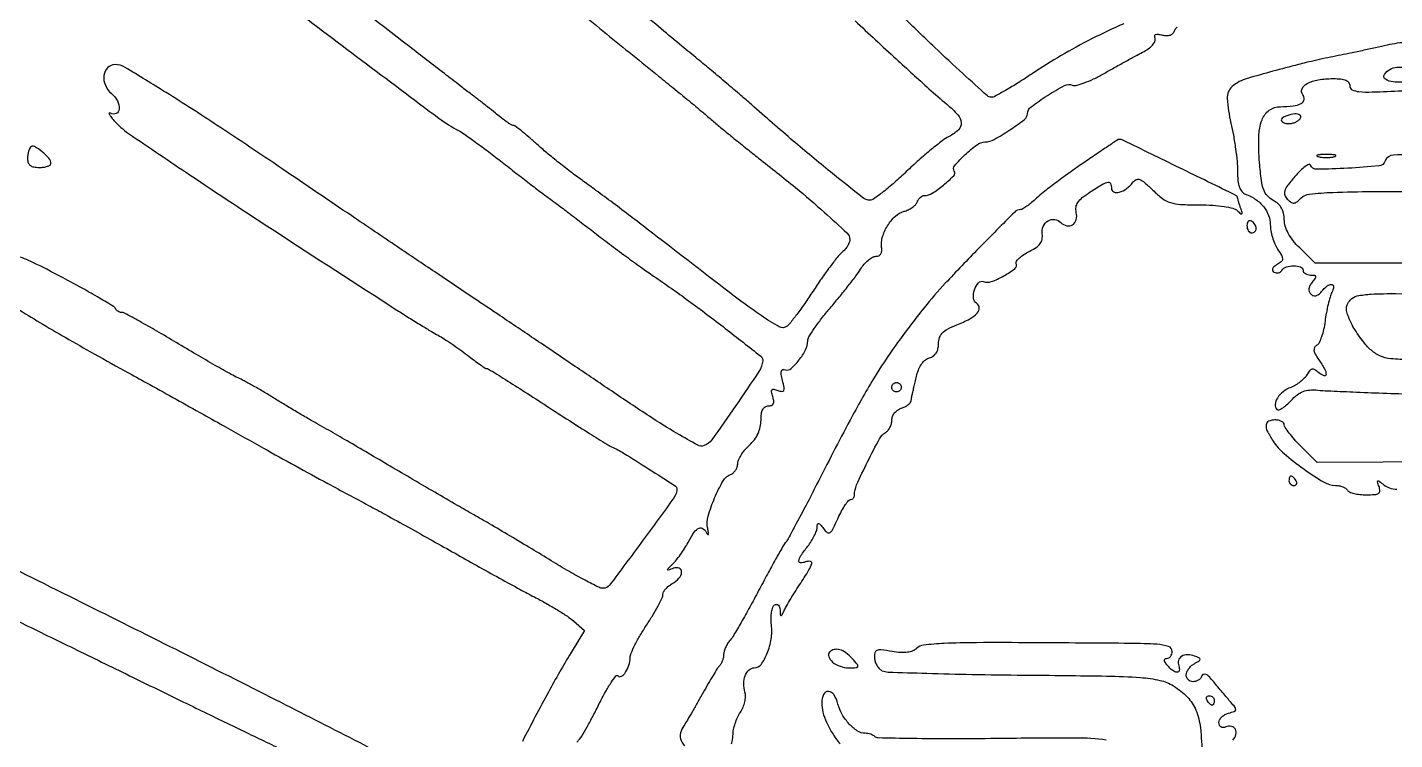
# Model space of a CAD drawing. Extents: x 0 to 2558, y 0 to 3412.
# Drawn here: x 621 to 913.6, y 1999.6 to 2152 of the extents above; entities that cross this region are included whole.
import ezdxf

# ---------------------------------------------------------------- set-up
doc = ezdxf.new("R2010")
doc.units = 0

msp = doc.modelspace()

# ---------------------------------------------------------------- linework, layer by layer
for points in [[(1286.775, 2242.902503, 0.000001), (1177.44536, 2242.627485, 0.134519)], [(1176.555032, 2242.380365, -0.000002), (1098.265318, 2241.934774, -0.000173)], [(1102.150613, 2258.328759, 0.000012), (1205.122254, 2258.377188, 0.008936)], [(855.624285, 2152.711068, 0.014581), (848.744887, 2149.474896, 0.014998), (842.242957, 2145.932544, 0.015237), (836, 2142.024452, -0.00704), (833.037081, 2140.101359, -0.009942), (830.340881, 2138.478769, -0.006503), (828.05285, 2137.202365, -0.12408), (827.266829, 2137.002536, -0.185865), (826.442865, 2137.317843, -0.001515), (821.199148, 2142.067932, -0.00516), (815.212973, 2147.637869, -0.003265), (808.342578, 2154.25, 0.000122), (788.512085, 2173.57666, 0.000706)], [(739.237475, 2155.219222, 0.000738), (744.903183, 2150.589965, 0.00075), (750.494109, 2146.049479, 0.000754), (756.087065, 2141.535199, -0.00164), (759.226107, 2138.992373, -0.001388), (762.528309, 2136.284094, -0.001399), (765.524424, 2133.798788, -0.003919), (767.60505, 2132.035199, 0.00478), (769.585377, 2130.362477, 0.002189), (772.198919, 2128.21659, 0.002168), (774.970376, 2125.981192, 0.002992), (777.479212, 2124, -0.005785), (785.359926, 2117.704919, -0.010785), (791.571792, 2112.3964, -0.006269), (796.389292, 2107.986518, -0.20714), (797, 2106.57563, -0.094531), (796.884238, 2105.968806, -0.042273), (796.520868, 2105.23815, -0.039844), (795.993004, 2104.507506, -0.043223), (795.368912, 2103.891206, 0.0511), (794.490992, 2102.99656, 0.007426), (792.9273, 2100.977594, 0.008342), (791.147979, 2098.524151, 0.00706), (789.347506, 2095.873441, -0.005993), (787.56561, 2093.238005, -0.007437), (785.842366, 2090.831246, -0.006207), (784.344356, 2088.855274, -0.054299), (783.580242, 2088.066595, -0.308134), (781.916081, 2087.908157, -0.025861), (778.047758, 2090.304374, -0.012047), (771.14998, 2095.337853, -0.00101), (753.660358, 2108.814085, 0.00232), (750.133368, 2111.517026, 0.001816), (746.28148, 2114.418694, 0.001836), (742.676885, 2117.093034, 0.004495), (740, 2119.027019, -0.008528), (737.569399, 2120.813081, -0.005455), (734.804394, 2122.96647, -0.00548), (732.140488, 2125.13635, -0.010185), (730.036235, 2126.962935, 0.00658), (728.279864, 2128.509884, 0.009763), (726.697692, 2129.814112, 0.005383), (725.341244, 2130.864919, 0.16352), (724.939245, 2131, -0.128159), (724.580674, 2131.093443, -0.015772), (723.881194, 2131.514062, -0.017814), (723.069182, 2132.079857, -0.01385), (722.226578, 2132.75, 0.00644), (721.139772, 2133.640972, 0.002013), (719.487925, 2134.949108, 0.002011), (717.631374, 2136.395192, 0.002222), (715.823569, 2137.778879, -0.001374), (713.586247, 2139.485307, -0.000424), (710.223979, 2142.068916, -0.000424), (706.468014, 2144.965187, -0.000465), (702.83253, 2147.778879, 0.003875), (681.287298, 2164.220183, 0.030161)], [(675.866881, 2157.534195, 0.001065), (692.489753, 2144.953779, 0.00115), (709.071121, 2132.519905, 0.039291), (713.220994, 2129.903228, -0.030812), (714.509135, 2129.121171, -0.004895), (716.919348, 2127.411268, -0.00541), (719.721284, 2125.335344, -0.004712), (722.610828, 2123.102521, 0.00162), (725.538827, 2120.81093, 0.001663), (728.456393, 2118.55824, 0.001609), (731.000377, 2116.620433, 0.007024), (732.525208, 2115.5, -0.005853), (734.049811, 2114.38522, -0.001354), (736.588916, 2112.471875, -0.001398), (739.500859, 2110.252344, -0.001367), (742.422203, 2108, 0.003885), (745.539355, 2105.621624, 0.002818), (749.045273, 2103.020235, 0.002846), (752.402003, 2100.588021, 0.006218), (755.007822, 2098.771014, -0.008805), (762.472909, 2093.508103, -0.007004), (770.347413, 2087.575226, -0.001711), (777.940943, 2081.643793, -0.256844), (778.358764, 2080.659493, -0.121534), (777.545392, 2078.383787, -0.004883), (772.590945, 2071.062242, -0.004177), (767.44213, 2063.742792, -0.151945), (765.821183, 2062.51609, -0.214239), (764.459274, 2062.619594, -0.008588), (760.034701, 2065.124379, -0.011436), (754.12897, 2068.787382, -0.004233), (745.975894, 2074.205205, 0.000279), (738.199391, 2079.461908, 0.000226), (729.853069, 2085.091529, 0.000228), (722.152988, 2090.275089, 0.000593), (716.600046, 2094, -0.000417), (708.180889, 2099.643276, -0.000486), (700.193902, 2105.017803, -0.000353), (690.387248, 2111.640733, -0.000106), (675.5, 2121.714758, 0.003077), (661.630031, 2130.980763, 0.006387), (650.672829, 2138.004613, 0.003354), (641.879002, 2143.402915, 0.136807), (639.737623, 2144, 0.201658), (638.162641, 2143.337857, 0.164741), (637.363842, 2141.676967, 0.131737), (637.662262, 2139.562818, 0.122595), (638.980856, 2137.814419, -0.103172), (640.243459, 2136.267425, -0.133806), (640.628607, 2134.485545, -0.281752), (639.979137, 2133.54114, -0.241635), (638.757063, 2133.608512, 0.237591), (638.519038, 2133.623461, 0.427227), (638.456762, 2133.45775, 0.054731), (638.804609, 2132.899689, 0.013278), (639.5, 2132.062762, 0.062992), (642.645988, 2129.274828, 0.002327), (655.827559, 2120.359782, 0.003374), (673.914737, 2108.4252, 0.00118), (700.080675, 2091.5, 0.002796), (702.651305, 2089.866057, 0.002812), (705.234975, 2088.264225, 0.002744), (707.502614, 2086.892974, 0.011298), (708.898348, 2086.101615, -0.018613), (710.149382, 2085.367914, -0.007468), (711.806162, 2084.276344, -0.007378), (713.558243, 2083.045872, -0.009252), (715.143904, 2081.851615, 0.006332), (716.57715, 2080.758978, 0.009283), (717.867315, 2079.837662, 0.005265), (718.969173, 2079.098252, 0.146154), (719.298119, 2079, -0.13982), (719.668372, 2078.894398, -0.000586), (723.2851, 2076.642738, -0.002821), (727.384693, 2074.051531, -0.001767), (732.154214, 2070.975277, 0.001594), (736.99313, 2067.851895, 0.002269), (741.31405, 2065.109917, 0.00126), (744.980921, 2062.819121, 0.03345), (746, 2062.276853, -0.032136), (748.592817, 2060.905894, -0.004156), (753.911769, 2057.578976, -0.000943), (759.725819, 2053.859358, -0.255279), (760, 2053.357333, -0.157447), (759.353913, 2051.356439, -0.002768), (752.574664, 2042.062363, -0.002087), (745.584353, 2032.671816, -0.235915), (744.239747, 2032, -0.116061), (743.254012, 2032.231935, -0.006039), (740.33689, 2033.729377, -0.009297), (736.894779, 2035.631878, -0.0066), (733.104102, 2037.887241, 0.002103), (728.915165, 2040.430856, 0.001559), (724.264955, 2043.208164, 0.001575), (719.858541, 2045.802534, 0.003554), (716.5, 2047.73383, -0.002159), (713.023612, 2049.72001, -0.000815), (708.178125, 2052.526754, -0.000807), (702.915846, 2055.597759, -0.000983), (698, 2058.490233, 0.000928), (693.340528, 2061.232554, 0.001043), (688.85, 2063.851664, 0.000955), (685.019638, 2066.065266, 0.00565), (683, 2067.197114, -0.006205), (681.277769, 2068.164801, -0.002396), (678.9125, 2069.547854, -0.002371), (676.362158, 2071.071937, -0.002927), (674, 2072.517746, 0.005017), (671.715492, 2073.902934, 0.004989), (669.399476, 2075.244592, 0.004896), (667.352134, 2076.377153, 0.019414), (666.062046, 2077.010984, -0.022719), (664.570214, 2077.756211, -0.002392), (661.174717, 2079.671107, -0.002956), (657.152734, 2081.99636, -0.002367), (652.847838, 2084.546709, 0.003635), (648.649073, 2087.019818, 0.005505), (644.957323, 2089.104346, 0.002302), (641.780379, 2090.833336, 0.124081), (641.119125, 2091, -0.076635), (640.730096, 2091.059978, -0.063212), (640.348535, 2091.235986, -0.064706), (640.031785, 2091.496179, -0.090388), (639.833333, 2091.803356, 0.160376), (639.432306, 2092.26865, 0.002556), (636.400451, 2094.07078, 0.006438), (632.810918, 2096.11793, 0.004188), (628.615009, 2098.394128, 0.006453), (623.014352, 2101.279842, 0.025154), (619.445422, 2102.841914, 0.041319)], [(798.11813, 2153.351079, 0.001809), (806.928903, 2145.208851, 0.001839), (813.938011, 2138.825775, 0.010456), (817.75, 2135.52201, -0.036345), (820.105569, 2133.256807, -0.166495), (820.837831, 2131.536036, -0.225481), (820.260096, 2130.051691, -0.0695), (818.25, 2128.624854, 0.043376), (816.795644, 2127.702442, 0.009059), (814.426999, 2125.825751, 0.009442), (811.750243, 2123.538779, 0.008801), (809.09723, 2121.099174, -0.010084), (806.543246, 2118.762693, -0.014187), (804.166766, 2116.791632, -0.010356), (802.132923, 2115.266791, -0.156924), (801.303794, 2115, -0.168351), (799.809046, 2115.517963, -0.002832), (792.879887, 2121.039378, -0.006961), (784.903577, 2127.654679, -0.004622), (775.931174, 2135.45385, 0.004029), (773.695073, 2137.402216, 0.001711), (770.668408, 2139.978898, 0.001692), (767.419253, 2142.707067, 0.002217), (764.431174, 2145.176442, -0.001432), (761.08167, 2147.935661, -0.000618), (756.633708, 2151.630474, -0.000612), (751.909623, 2155.57433, -0.00081)], [(738.649068, 1999.096158, -0.079052), (739.05317, 1999.65317, 0.062102), (739.626572, 2000.38993, 0.006041), (740.761569, 2002.348427, 0.007586), (742.055581, 2004.728551, 0.005932), (743.390077, 2007.349595, -0.012201), (744.70095, 2009.846322, -0.021509), (745.919972, 2011.83064, -0.018464), (746.95648, 2013.24978, -0.449108), (747.39128, 2013.275386, 0.349738), (748.137523, 2013.191066, 0.105917), (749.013138, 2014.042531, 0.071361), (749.729053, 2015.540418, 0.073673), (749.984687, 2017.162716, -0.100248), (750.184816, 2018.10611, -0.014461), (751.023627, 2019.898138, -0.015915), (752.158769, 2021.983266, -0.013006), (753.5, 2024.139912, 0.009888), (754.840454, 2026.265642, 0.013054), (755.971875, 2028.256815, 0.010475), (756.830202, 2029.947941, 0.112653), (757, 2030.692012, -0.127017), (757.142287, 2031.243086, -0.052214), (757.5875, 2031.880502, -0.047162), (758.234853, 2032.498886, -0.044245), (759, 2033, 0.089652), (760.432649, 2034.13554, 0.162804), (761.007116, 2035.49818, 0.338981), (760.492255, 2036.288411, 0.17724), (759.25, 2036.274569, -0.007182), (758.149977, 2035.876, -0.52212), (758.017809, 2035.972189, -0.189424), (758.124789, 2036.22871, -0.002883), (759.273312, 2037.400695, 0.02899), (760.060103, 2038.292192, 0.013964), (760.967035, 2039.517445, 0.013795), (761.844325, 2040.851568, 0.019214), (762.548992, 2042.094741, -0.033009), (763.70516, 2044.009411, -0.140465), (764.73216, 2044.844085, -0.271379), (765.63784, 2044.728771, -0.118113), (766.427755, 2043.75, 0.095467), (766.608351, 2043.504503, 0.600578), (766.720853, 2043.543729, 0.072642), (766.724586, 2043.978382, 0.012177), (766.590816, 2044.803121, -0.114855), (766.705605, 2047.436646, -0.032344), (768.073959, 2051.342991, -0.030154), (769.884737, 2054.980534, -0.172226), (771.499359, 2056.361381, 0.087543), (772.073038, 2056.706079, 0.066442), (772.559187, 2057.257672, 0.065794), (772.887809, 2057.923746, 0.081916), (773, 2058.603944, -0.105194), (773.17004, 2059.403224, -0.035317), (773.734375, 2060.461657, -0.033315), (774.543286, 2061.578005, -0.032445), (775.5, 2062.58758, 0.045627), (776.567427, 2063.775087, 0.051274), (777.354879, 2065.093091, 0.053115), (777.836826, 2066.500319, 0.056016), (778, 2067.952251, -0.032057), (778.088519, 2069.331491, -0.086923), (778.378569, 2070.263881, -0.135411), (778.873569, 2070.801457, -0.140265), (779.567388, 2071, 0.088594), (780.241995, 2071.120479, 0.197245), (780.619338, 2071.46707, 0.144935), (780.710796, 2072.070189, 0.042515), (780.501997, 2072.993708, -0.025558), (780.234958, 2074.012999, -0.225233), (780.341827, 2074.453614, -0.283909), (780.724269, 2074.5874, -0.037433), (781.584285, 2074.329283, 0.052416), (782.469901, 2074.092104, 0.330189), (782.859738, 2074.295504, 0.161166), (782.941444, 2074.908663, 0.0147), (782.60606, 2076.433447, -0.018985), (782.326451, 2077.758681, -0.106295), (782.356596, 2078.479034, -0.277006), (782.658563, 2078.775804, -0.143071), (783.206384, 2078.749513, 0.270118), (784.436744, 2078.993129, 0.04705), (786.12215, 2080.789113, 0.048058), (787.538097, 2083.029754, 0.116244), (787.993411, 2084.922421, -0.13694), (788.229571, 2085.753642, -0.01268), (789.402051, 2087.56542, -0.015586), (790.948469, 2089.682401, -0.011609), (792.779529, 2091.922421, 0.005606), (794.737232, 2094.259541, 0.005398), (796.667231, 2096.669399, 0.005349), (798.322081, 2098.829243, 0.019511), (799.302582, 2100.25, -0.036678), (800.08342, 2101.302313, -0.040489), (800.986264, 2102.192187, -0.04433), (801.873478, 2102.810468, -0.130744), (802.585911, 2103, 0.107185), (803.194337, 2103.131944, 0.14033), (803.625257, 2103.499308, 0.120866), (803.836769, 2104.087051, 0.068243), (803.812858, 2104.848402, -0.116885), (803.956145, 2107.04818, -0.063966), (805.077603, 2109.52267, -0.064534), (806.7677, 2111.603429, -0.129171), (808.611063, 2112.617231, 0.048066), (809.509688, 2112.937093, 0.044609), (810.354955, 2113.429151, 0.047633), (811.027715, 2114.009201, 0.099745), (811.396258, 2114.590247, -0.061308), (811.682998, 2115.129295, -0.060362), (812.093184, 2115.585885, -0.0658), (812.558992, 2115.89568, -0.114366), (813.009108, 2116, 0.143051), (814.634276, 2116.474676, 0.029493), (817.075471, 2118.244571, 0.025119), (819.255549, 2120.221284, 0.347457), (819.37003, 2121.210296, -0.324928), (819.459071, 2122.399105, -0.028109), (821.676887, 2124.735825, -0.031876), (824.224383, 2126.845077, -0.150185), (826, 2127.45266, 0.120447), (827.918943, 2127.986406, 0.019826), (831.222125, 2130.014673, 0.015902), (834.387174, 2132.284393, 0.2201), (835.025573, 2133.5, -0.221999), (835.801874, 2134.965281, -0.020341), (839.278359, 2137.374461, -0.020526), (842.939583, 2139.491615, -0.215664), (844.625512, 2139.59021, 0.158398), (845.470388, 2139.546048, 0.022173), (847.159905, 2140.080365, 0.023518), (849.162801, 2140.921678, 0.018004), (851.269194, 2142.020168, -0.001858), (853.503696, 2143.278847, -0.001538), (855.892697, 2144.603265, -0.001552), (858.090702, 2145.804101, -0.004175), (859.663391, 2146.64006, 0.034619), (860.864599, 2147.37558, 0.05333), (861.775562, 2148.182971, 0.068798), (862.304128, 2148.952826, 0.21071), (862.334401, 2149.570948, -0.107498), (862.253046, 2150.101223, -0.273564), (862.463377, 2150.411315, -0.144073), (862.991318, 2150.493567, -0.031049), (863.908858, 2150.313583, 0.05879), (864.83175, 2150.185095, 0.098692), (865.599666, 2150.321547, 0.11299), (866.18667, 2150.721099, 0.095724), (866.5844, 2151.359346, -0.135554), (867.069256, 2152.016202, -0.044308)], [(916.394329, 2148.759758, 0.043222), (912, 2148.149143, -0.002128), (909.530862, 2147.596462, -0.001346), (906.646875, 2146.971931, -0.001351), (903.810149, 2146.373638, -0.002494), (901.5, 2145.90493, 0.003416), (899.329684, 2145.460422, 0.002544), (896.940625, 2144.941361, 0.002571), (894.692859, 2144.428859, 0.005834), (893, 2144.012823, 0.006406), (882.087802, 2141.045997, 0.109341), (878.840109, 2139.288212, 0.234417), (877.776549, 2136.746962, 0.041765), (878.556847, 2131.5, -0.013224), (879.098721, 2128.88948, -0.010064), (879.558598, 2126.004843, -0.010196), (879.880305, 2123.28122, -0.023387), (879.984379, 2121.218615, 0.021877), (880.081611, 2119.168649, 0.061178), (880.385714, 2117.764945, 0.093265), (880.917687, 2116.839147, 0.124857), (881.705721, 2116.282684, -0.057808), (883.90056, 2115.134737, -0.073357), (885.581927, 2113.587641, -0.080385), (886.635412, 2111.748065, -0.090159), (887, 2109.742576, 0.045099), (887.113018, 2108.492115, 0.027893), (887.458347, 2107.056409, 0.027864), (887.962442, 2105.664776, 0.044228), (888.56033, 2104.548269, -0.016208), (889.4347, 2103.114512, -0.139342), (889.610071, 2102.392617, -0.213555), (889.337749, 2101.842106, -0.045137), (888.431914, 2101.221835, 0.043017), (887.783537, 2100.781878, 0.129157), (887.470115, 2100.353578, 0.214786), (887.489022, 2099.962399, 0.137299), (887.802485, 2099.622071, 0.094884), (888.254682, 2099.449601, 0.096871), (888.735138, 2099.458234, 0.09886), (889.169216, 2099.645963, 0.103354), (889.489919, 2099.983688, -0.179239), (890.43638, 2100.722057, -0.076193), (892.049184, 2100.975235, -0.088042), (893.491868, 2100.724594, -0.315689), (894, 2100, 0.159372), (894.124743, 2099.618582, 0.096868), (894.476593, 2099.29375, 0.078585), (895.00198, 2099.074395, 0.059737), (895.622445, 2099, -0.034872), (896.446308, 2098.94247, -0.31288), (896.698366, 2098.70958, -0.212236), (896.616484, 2098.30528, -0.018661), (895.964826, 2097.457618, 0.048585), (895.464716, 2096.719712, 0.097513), (895.254779, 2096.050832, 0.121362), (895.334339, 2095.450818, 0.103373), (895.684763, 2094.915237, 0.108666), (896.203316, 2094.583654, 0.14755), (896.754779, 2094.550832, 0.112891), (897.341763, 2094.840461, 0.048757), (897.964826, 2095.457618, -0.046919), (899.185372, 2096.675494, -0.198644), (900.152189, 2096.972819, -0.425559), (900.552938, 2096.469344, -0.085791), (900.170969, 2095.25, 0.047263), (899.787293, 2094.290189, 0.013158), (899.37128, 2092.72329, 0.013156), (898.992053, 2090.916518, 0.013458), (898.711611, 2089.10588, -0.022997), (898.408541, 2087.368834, -0.028164), (897.961068, 2085.783086, -0.02866), (897.445901, 2084.524983, -0.143796), (896.942896, 2083.964708, 0.124005), (896.468176, 2083.475599, 0.16668), (896.350375, 2082.874095, 0.094706), (896.62397, 2082.064194, 0.024102), (897.36707, 2080.886322, -0.022723), (898.61738, 2078.916533, -0.127498), (898.943329, 2077.722603, -0.533856), (898.5098, 2077.424127, -0.0789), (897.403223, 2078.080317, 0.034802), (896.505668, 2078.725366, 0.181919), (895.918752, 2078.840477, 0.188167), (895.413509, 2078.538842, 0.037615), (894.822508, 2077.647323, -0.065297), (894.27016, 2076.906411, -0.03375), (893.409409, 2076.132538, -0.032868), (892.401859, 2075.444548, -0.042545), (891.393659, 2074.959569, 0.074839), (889.738395, 2074.027761, 0.086145), (888.521821, 2072.686826, 0.114028), (888.039872, 2071.315091, 0.227874), (888.411639, 2070.255028, 0.294405), (888.820033, 2070.1668, 0.04976), (889.570665, 2070.53805, 0.040782), (890.479405, 2071.215017, 0.025342), (891.432255, 2072.143514, -0.039119), (892.751436, 2073.360023, -0.073617), (894.006441, 2074.078197, -0.074858), (895.401192, 2074.395011, -0.041718), (897.147077, 2074.378481, 0.011797), (899.293232, 2074.229593, 0.001071), (904.655704, 2073.99602, 0.001388), (911.053178, 2073.748887, 0.001085), (918, 2073.514944, -0.001443)], [(916.460973, 2140.309624, -0.051402), (913.294949, 2140.286307, -0.117519), (911.635552, 2140.853419, -0.411374), (911.405908, 2141.847757, -0.251808), (914.113773, 2143.412097, -0.001827), (941.078945, 2144.136291, -0.006947)], [(920.54449, 2101.5), (896.58898, 2101.5), (893.29449, 2104.778283, -0.029229), (891.867407, 2106.37479, -0.043648), (890.836282, 2107.935852, -0.050819), (890.209961, 2109.438351, -0.073482), (890, 2110.859303, 0.054214), (889.855626, 2112.18692, 0.07757), (889.426422, 2113.288689, 0.079227), (888.6903, 2114.19079, 0.059282), (887.637018, 2114.92667, -0.083823), (886.375159, 2115.903283, -0.099647), (885.594016, 2117.18815, -0.055419), (885.100617, 2119.231903, -0.01063), (884.700616, 2123.031049, -0.026373), (884.529833, 2128.555128, -0.084106), (885.22308, 2132.166692, -0.1475), (886.780144, 2134.213414, -0.15744), (889.168213, 2134.992198, 0.028351), (891.908504, 2135.155742, 0.093635), (893.627618, 2135.693225, 0.231357), (894.232362, 2136.529068, 0.219513), (893.960957, 2137.547044, -0.286225), (893.791533, 2138.792713, -0.166106), (894.859148, 2139.93512, -0.082154), (897.241029, 2140.740556, -0.040557), (900.434259, 2141, -0.024048), (902.117512, 2140.918996, -0.08019), (903.184493, 2140.63948, -0.140299), (903.778232, 2140.144407, -0.150366), (904, 2139.423652, 0.286752), (904.504825, 2138.615786, 0.090931), (905.934852, 2138.216319, 0.031415), (908.817573, 2138.134925, 0.003773), (915.179445, 2138.403097, 0.010124)], [(771.649121, 1998.735081, 0.036879), (771.911967, 1999.75346, 0.044746), (772, 2000.735183, -0.052763), (772.113058, 2001.803571, -0.027695), (772.464985, 2003.094063, -0.027215), (772.976765, 2004.390333, -0.037417), (773.582928, 2005.48622, 0.047758), (774.143822, 2006.551611, 0.04174), (774.522975, 2007.752917, 0.043925), (774.678875, 2008.905037, 0.088741), (774.560253, 2009.810159, -0.079661), (774.29241, 2011.602436, -0.088413), (774.617551, 2013.320761, -0.109669), (775.426918, 2014.551172, -0.195041), (776.533747, 2015, 0.237956), (778.006022, 2015.742729, 0.063547), (779.325171, 2018.104226, 0.057099), (780.169815, 2021.174895, 0.067747), (780.227127, 2024.180209, -0.030008), (780.147002, 2025.603898, -0.038483), (780.252758, 2026.911428, -0.042585), (780.50838, 2027.943669, -0.174064), (780.904383, 2028.440905, -0.139268), (781.3395, 2028.564528, -0.195084), (781.709793, 2028.414362, -0.133852), (781.966499, 2027.980302, -0.057343), (782.070285, 2027.309017, 0.009227), (782.125672, 2026.343249, 0.28329), (782.261427, 2026.156216, 0.389721), (782.444998, 2026.223724, 0.012427), (782.820285, 2027, -0.023929), (783.246558, 2027.832335, -0.004546), (784.108146, 2029.301975, -0.004843), (785.147331, 2031.000617, -0.004432), (786.25, 2032.730128, 0.006729), (788.262658, 2035.919163, 0.07518), (788.845069, 2037.298807, 0.453797), (788.52291, 2037.767047, 0.121225), (787.5, 2037.638374, -0.103691), (786.461071, 2037.470963, -0.444048), (786.10877, 2037.899449, -0.113418), (786.543829, 2039.009509, -0.016103), (788, 2041, 0.024866), (788.752436, 2042.067276, 0.024704), (789.396966, 2043.20625, 0.02547), (789.858735, 2044.255372, 0.082107), (790.009568, 2045, -0.038307), (790.090796, 2045.718413, -0.409379), (790.310027, 2045.86985, -0.176881), (790.659697, 2045.668354, -0.012119), (791.384551, 2044.76025, 0.06489), (792.187166, 2043.947309, 0.333323), (792.781918, 2043.936179, 0.1222), (793.39143, 2044.655675, 0.009001), (794.504622, 2047.01025, -0.016507), (795.255545, 2048.538768, -0.024045), (796.024392, 2049.828011, -0.021344), (796.727178, 2050.794949, -0.228775), (797.151874, 2051, 0.113657), (797.475401, 2051.074505, 0.100292), (797.750863, 2051.285045, 0.093938), (797.935703, 2051.599828, 0.086119), (798, 2051.970365, -0.106284), (798.456488, 2054.093604, -0.009466), (800.81012, 2059.061068, -0.008189), (803.364202, 2063.993615, -0.138142), (804.627405, 2065.29969, 0.087703), (805.152738, 2065.744417, 0.055158), (805.5968, 2066.41758, 0.053304), (805.898113, 2067.202739, 0.065072), (806, 2067.982302, -0.09681), (806.149956, 2068.74953, -0.071438), (806.5875, 2069.498582, -0.069179), (807.235606, 2070.116248, -0.079136), (808, 2070.5, 0.03765), (808.77458, 2070.81171, 0.044443), (809.449219, 2071.222265, 0.050038), (809.938288, 2071.664815, 0.151662), (810.125, 2072.067388, -0.006989), (810.186059, 2072.479144, -0.004741), (810.266584, 2072.946358, -0.004777), (810.352959, 2073.396182, -0.009529), (810.431456, 2073.75, 0.000595), (810.541716, 2074.208115, 0.000074), (810.780117, 2075.204502, 0.000087), (811.06286, 2076.387903, 0.000072), (811.363575, 2077.648306, -0.044864), (811.801951, 2078.954802, -0.055436), (812.444229, 2080.06583, -0.063296), (813.220417, 2080.880295, -0.107222), (814.057119, 2081.304686, 0.08735), (814.889733, 2081.686577, 0.097999), (815.503429, 2082.318043, 0.087796), (815.875263, 2083.196018, 0.056427), (816, 2084.297801, -0.07833), (816.205533, 2085.60173, -0.11439), (816.80144, 2086.594794, -0.081144), (817.942898, 2087.445729, -0.024519), (819.914946, 2088.349291, 0.02726), (822.656619, 2089.623701, 0.08258), (824.283962, 2090.872179, 0.19781), (824.699465, 2091.972655, 0.252059), (824.165715, 2092.897583, -0.23793), (823.479795, 2094.016224, -0.095872), (823.678956, 2095.848276, -0.108807), (824.520433, 2097.330965, -0.310497), (825.615627, 2097.594003, 0.181156), (827.280744, 2097.580712, 0.03927), (829.941669, 2098.797667, 0.037859), (832.298718, 2100.352485, 0.321621), (832.640703, 2101.5, -0.244729), (832.712906, 2101.98656, -0.050654), (833.307996, 2102.653452, -0.042573), (834.234384, 2103.366384, -0.028666), (835.397577, 2104.02239, 0.03284), (836.867521, 2104.867627, 0.086411), (837.745588, 2105.702011, 0.112699), (838.157492, 2106.639302, 0.082492), (838.185986, 2107.77921, -0.136862), (838.401336, 2109.396023, -0.156371), (839.420393, 2110.570461, -0.171438), (840.855101, 2110.870731, -0.164494), (842.189072, 2110.210928, 0.142659), (843.441958, 2109.523228, 0.201951), (844.678298, 2109.748147, 0.18554), (845.453517, 2110.821738, 0.124088), (845.471248, 2112.354258, -0.095128), (845.418463, 2113.509563, -0.113931), (845.812281, 2114.522177, -0.076816), (846.760901, 2115.538153, -0.024002), (848.464339, 2116.75, -0.006487), (851.211563, 2118.462347, -0.093724), (852.282278, 2118.862317, -0.357614), (852.808047, 2118.563871, -0.092167), (853, 2117.531385, 0.301652), (853.508773, 2116.76481, 0.169796), (854.669379, 2116.692146, 0.093091), (856.230013, 2117.464396, 0.070636), (857.582014, 2118.818537, -0.126249), (858.293467, 2119.389237, -0.202762), (859.059457, 2119.408228, -0.086788), (860.088941, 2118.779234, -0.013111), (861.866492, 2117.130508, 0.031482), (863.922066, 2115.359773, 0.086174), (865.619851, 2114.484016, 0.064125), (867.791131, 2114.097367, 0.012039), (871.834478, 2114, -0.015071), (874.663826, 2113.914697, -0.023153), (877.100328, 2113.654029, -0.024533), (879.004994, 2113.264099, -0.124896), (879.947179, 2112.75, 0.011408), (880.684698, 2112.096352, 0.363839), (880.909081, 2112.09535, 0.303492), (880.979098, 2112.331663, 0.009588), (880.647179, 2113.331787, -0.006729), (880.399355, 2114.064481, -0.00842), (880.190109, 2114.750975, -0.00699), (880.032871, 2115.330282, -0.062847), (880, 2115.590767, 0.286485), (879.768279, 2115.961995, 0.000162), (867.558177, 2121.926893, 0.00033), (855.559815, 2127.773738, 0.113681), (854.577512, 2128, 0.1475), (854.415918, 2127.951269, 0.000315), (852.239164, 2126.505108, 0.002104), (849.791762, 2124.86201, 0.001301), (846.928062, 2122.911005, 0.005407), (843.896898, 2120.785814, 0.00551), (840.931545, 2118.60867, 0.005364), (838.396465, 2116.661182, 0.022674), (836.945281, 2115.411005, -0.014873), (835.906756, 2114.487725, -0.019284), (834.899095, 2113.708233, -0.017274), (834.026327, 2113.129782, -0.138567), (833.567018, 2113, 0.199332), (832.289629, 2112.46968, 0.001668), (824.565794, 2104.668973, 0.006281), (817.43612, 2097.235602, 0.019693), (812.91168, 2091.999385, 0.012514), (806.87208, 2084.024876, 0.019101), (802.079672, 2076.788859, 0.014679), (797.04781, 2067.947705, 0.004396), (789.898807, 2054.191351, -0.002335), (787.625405, 2049.772372, -0.003287), (785.553854, 2045.854659, -0.001931), (783.774316, 2042.572555, -0.04491), (783.183723, 2041.691351, 0.040179), (782.606428, 2040.847336, 0.002492), (781.113108, 2038.206209, 0.003679), (779.370904, 2035.034158, 0.002718), (777.488268, 2031.5, -0.004388), (775.575544, 2027.938074, -0.005546), (773.74167, 2024.679995, -0.004445), (772.15172, 2021.982819, -0.044073), (771.378316, 2020.921259, 0.04023), (770.850772, 2020.208714, 0.033125), (770.40488, 2019.374091, 0.034315), (770.097867, 2018.548021, 0.071931), (770, 2017.871259, -0.050633), (769.93574, 2017.238321, -0.036258), (769.742528, 2016.55312, -0.036812), (769.459386, 2015.920643, -0.06275), (769.123501, 2015.45, 0.043913), (768.643243, 2014.827873, 0.005429), (767.734153, 2013.373922, 0.006378), (766.692918, 2011.6177, 0.005236), (765.624632, 2009.716543, -0.00351), (764.508295, 2007.713716, -0.003143), (763.322604, 2005.651471, -0.003152), (762.234641, 2003.81316, -0.009837), (761.470418, 2002.595196, 0.068253), (760.74597, 2001.071207, 0.165261), (760.770721, 1999.84077, 0.076752), (761.607791, 1998.311718, 0.007552)], [(927.56201, 2124.875435, 0.004177), (913.401482, 2124.656342, 0.30402), (911.592744, 2123.381091, -0.283572), (910.220443, 2122.334063, -0.011011), (903.592856, 2121.822096, -0.010687), (896.941181, 2121.597847, -0.313806), (895.610611, 2122.5, 0.428226), (895.258491, 2122.646708, 0.054684), (894.466171, 2122.189166, 0.037599), (893.422096, 2121.295177, 0.019542), (892.254182, 2120.037587, 0.013875), (890.685466, 2118.104091, 0.082936), (890.078728, 2116.962108, 0.169279), (890.08972, 2116.082607, 0.109819), (890.640985, 2115.216158, 0.045404), (891.426576, 2114.561614, 0.169864), (892.037193, 2114.394335, 0.148141), (892.670819, 2114.635202, 0.032007), (893.561196, 2115.418339, -0.17077), (895.403107, 2116.301552, -0.017002), (900.357242, 2116.673032, -0.010433), (908.833857, 2116.842402, -0.001376), (926.80712, 2116.776978)], [(916.793884, 2080.911766, -0.029159), (912.780587, 2081.088909, -0.082208), (910.42728, 2081.731243, -0.081098), (908.394081, 2083.099506, -0.030206), (907.314987, 2084.243499, -0.017558), (906.155989, 2085.734676, -0.017512), (905.095678, 2087.316321, -0.028129), (904.318368, 2088.741519, -0.018916), (903.537644, 2090.561462, -0.081628), (903.299365, 2091.710244, -0.119691), (903.485056, 2092.642433, -0.064552), (904.114442, 2093.637895, -0.171103), (905.590218, 2094.520812, -0.036529), (908.600226, 2094.905764, -0.01734), (913.900761, 2095.009125, -0.00222), (925.282637, 2094.785788)], [(618.75, 2091.84979, 0.005137), (623.629848, 2088.864003, 0.003857), (629.058518, 2085.675174, 0.003352), (635.287357, 2082.136115, 0.002106), (642.613317, 2078.078847, -0.000996), (647.189646, 2075.55765, -0.000534), (652.827037, 2072.429367, -0.000532), (658.569664, 2069.226647, -0.000834), (663.5, 2066.459259, 0.001088), (671.49043, 2061.979576, 0.001788), (678.273007, 2058.22816, 0.001715), (685.278425, 2054.41733, 0.000905), (694, 2049.731978, -0.002601), (697.643629, 2047.758608, -0.001091), (702.528125, 2045.066353, -0.00108), (707.739563, 2042.164318, -0.001404), (712.5, 2039.482364, 0.001828), (717.151398, 2036.867037, 0.001602), (722.03125, 2034.167143, 0.00161), (726.454259, 2031.756977, 0.004814), (729.5, 2030.147704, -0.009369), (731.969928, 2028.813755, -0.008916), (734.429716, 2027.366701, -0.008896), (736.557427, 2026.010747, -0.031006), (737.856481, 2025.028994), (740.212963, 2023.006968), (737.33423, 2018.253484, 0.011627), (732.495811, 2009.828005, 0.006305), (726.921155, 1999.26025, 0.002388)], [(707.742515, 1990.86549, 0.003075), (674.214495, 2008.096408, 0.001802), (633.878057, 2028.33149, 0.000209), (591.544015, 2049.35594, 0.115644)], [(925.251822, 2059.02128), (897.003644, 2058.92969), (893.501822, 2062.431511, -0.013673), (892.160655, 2063.848107, -0.018297), (891.02866, 2065.208215, -0.015641), (890.179017, 2066.382754, -0.149849), (890, 2066.966667, 0.185973), (889.848009, 2067.361171, 0.089845), (889.4125, 2067.696458, 0.069683), (888.765338, 2067.923747, 0.049693), (888, 2068, 0.101379), (886.646722, 2067.722762, 0.276364), (886.095185, 2066.962155, 0.141037), (886.35348, 2065.63416, 0.026935), (887.601171, 2063.485938, 0.070693), (889.959913, 2060.803035, 0.022604), (894.155237, 2057.525085, 0.019403), (898.5169, 2054.672115, 0.135941), (900.943298, 2054, -0.046935), (901.730725, 2053.925922, -0.046342), (902.49403, 2053.70625, -0.050281), (903.124126, 2053.383552, -0.111314), (903.5, 2053, 0.158957), (903.957206, 2052.613378, 0.035842), (904.938056, 2052.29375, 0.033698), (906.177, 2052.073426, 0.027162), (907.527632, 2052, 0.016904), (909.351071, 2052.061666, 0.125275), (910.170079, 2052.330226, 0.261475), (910.452083, 2052.854897, 0.08527), (910.281384, 2053.75, -0.011246), (909.927057, 2054.764306, -0.40827), (910.027371, 2054.965944, -0.252571), (910.310257, 2054.92004, -0.006827), (911.329554, 2054.113625, 0.096603), (912.498907, 2053.489355, 0.052961), (914.09875, 2053.178459, 0.035247)], [(644.25, 1985.923444, 0.000011), (640.949584, 1987.323898, 0.000007), (637, 1988.999647, 0.000007), (633.050414, 1990.675275, 0.000011), (629.75, 1992.075353, -0.001416)], [(611.525137, 2028.575403, -0.000173), (621.065622, 2023.936508, -0.000201), (632.372069, 2018.428489, -0.000169), (644.351055, 2012.581893, 0.000507), (655.825718, 2006.991046, 0.000831), (665.553633, 2002.283431, 0.000064), (674.296067, 1998.072004, 0.112671)], [(879.01313, 1999.515821, 0.107539), (879.653882, 2000.7512, 0.193216), (879.522006, 2001.868275, 0.227036), (878.695106, 2002.46494, 0.137089), (877.467975, 2002.349337, -0.080126), (876.870557, 2002.224188, -0.153656), (876.401752, 2002.348067, -0.161997), (876.104358, 2002.711108, -0.091534), (876, 2003.27638, -0.125099), (876.155119, 2003.88666, -0.074557), (876.6093, 2004.48828, -0.066824), (877.281213, 2004.990494, -0.063242), (878.074213, 2005.309156, 0.022554), (879.282699, 2005.684149, 0.265366), (879.590318, 2006.044921, 0.216635), (879.467803, 2006.546847, 0.015465), (878.522659, 2007.675787, -0.00484), (877.757078, 2008.551745, -0.002272), (876.783231, 2009.698513, -0.002251), (875.773502, 2010.909574, -0.003163), (874.884192, 2012, 0.023138), (873.954722, 2013.051024, 0.085662), (873.241784, 2013.570316, 0.202395), (872.722773, 2013.601087, 0.212365), (872.352412, 2013.25, -0.156125), (871.574178, 2012.332293, -0.155583), (870.406563, 2012.035381, -0.181291), (869.406694, 2012.479937, -0.201082), (869, 2013.45031, -0.100908), (869.127881, 2014.077511, -0.055388), (869.514063, 2014.763183, -0.051965), (870.080661, 2015.399594, -0.057056), (870.75, 2015.88306, 0.011789), (871.808378, 2016.510492, 0.250786), (871.983958, 2016.816682, 0.301019), (871.812025, 2017.093643, 0.015667), (870.797887, 2017.521363, 0.090509), (869.282533, 2017.808498, 0.142235), (868.016306, 2017.45009, 0.185672), (867.348962, 2016.56348, 0.162526), (867.400442, 2015.398849, -0.12486), (867.515063, 2014.431768, -0.388567), (867.055341, 2014.045248, -0.1614), (866.107088, 2014.404508, -0.049008), (865, 2015.5, -0.024942), (864.48229, 2016.191217, -0.128583), (864.325424, 2016.638636, -0.300026), (864.467821, 2016.898357, -0.122183), (864.877555, 2017, 0.132654), (865.305595, 2017.115597, 0.100549), (865.670282, 2017.440625, 0.087756), (865.915635, 2017.926827, 0.073201), (866, 2018.5, 0.326614), (865.227428, 2019.556533, 0.061538), (862.730743, 2020.024052, 0.013589), (857.141155, 2020.219849, 0.000505), (836.071418, 2020.363705, 0.002388), (824.094395, 2020.376177, 0.011164), (817.199443, 2020.196445, 0.013366), (812.778783, 2019.863743, 0.172571), (811.307329, 2019.164482, -0.099932), (810.470094, 2018.608503, -0.065124), (809.344216, 2018.312688, -0.049469), (807.888657, 2018.271902, -0.024136), (806.042155, 2018.492878, 0.011704), (803.731423, 2018.827853, 0.1188), (802.77464, 2018.716428, 0.259614), (802.33734, 2018.208026, 0.069494), (802.267083, 2017.104478, 0.06498), (802.440648, 2016.269558, 0.055396), (802.828395, 2015.457385, 0.057859), (803.360423, 2014.788171, 0.093119), (803.96084, 2014.379326, 0.094516), (805.179931, 2014.102049, 0.001098), (813.487196, 2013.828028, 0.003298), (823.10717, 2013.595355, 0.002142), (834.229614, 2013.447403, -0.001385), (851.94286, 2013.238601, -0.014413), (859.216107, 2012.922889, -0.036551), (863.37246, 2012.3148, -0.084005), (866.292341, 2011.12834, -0.062765), (869.25929, 2008.734279, -0.094344), (871.072039, 2005.957507, -0.071191), (872.038358, 2002.142632, -0.022946), (872.389357, 1996.305351, -0.014438)], [(851.890835, 1999.561727, 0.032127), (845.308383, 1999.979519, 0.002761), (828.435338, 1999.872085, -0.002669), (818.669928, 1999.808124, -0.004268), (810.329411, 1999.869228, -0.001019), (803.052472, 1999.999511, -0.193735), (802.381256, 2000.285411, 0.075733), (802.008671, 2000.559484, 0.038408), (801.472628, 2000.790089, 0.037038), (800.87046, 2000.947345, 0.045382), (800.29152, 2001, -0.145056), (798.656587, 2001.484507, -0.061304), (796.886582, 2002.971305, -0.057113), (795.369561, 2005.027726, -0.06906), (794.472723, 2007.25, 0.079261), (793.628756, 2009.224834, 0.239624), (792.409521, 2009.952959, 0.317392), (791.38232, 2009.32784, 0.102717), (791, 2007.486431, 0.062184), (791.247947, 2005.500479, 0.043074), (791.991839, 2003.360224, 0.037682), (793.215923, 2001.097729, 0.026364), (794.910536, 1998.743869, -0.074521)], [(827, 1991.64776, 0.000046), (836.139749, 1991.759098, 0.000068), (844.142365, 1991.858417, 0.000029), (850.990151, 1991.944741, 0.00142)]]:
    msp.add_lwpolyline(points, format="xyb")
for points in [[(890.566376, 2133.047371, 0.031829), (889.750927, 2132.690956, 0.153039), (889.394794, 2132.33906, 0.28419), (889.418341, 2131.983444, 0.099659), (889.808457, 2131.61838, 0.099692), (890.378429, 2131.407187, 0.055876), (891.119471, 2131.3742, 0.052574), (891.907312, 2131.511224, 0.058304), (892.620496, 2131.807495, 0.115416), (893.471025, 2132.584135, 0.431274), (893.334331, 2133.214978, 0.169357), (892.221585, 2133.449285, 0.055161)], [(621.668848, 2126.335515, 0.097057), (621.411452, 2125.952655, 0.034309), (621.196474, 2125.324599, 0.032513), (621.049328, 2124.584252, 0.03281), (621, 2123.833333, 0.092034), (621.1537, 2123.005391, 0.143714), (621.590909, 2122.433333, 0.113457), (622.355925, 2122.103739, 0.045244), (623.5, 2122, 0.03208), (624.457686, 2122.061508, 0.049459), (625.265625, 2122.248222, 0.063661), (625.824653, 2122.520404, 0.252826), (626, 2122.845012, 0.18211), (625.578502, 2123.963898, 0.043007), (624.112174, 2125.369603, 0.04265), (622.505711, 2126.452408, 0.335065)], [(897.25, 2124.310674, 0.039571), (898.047266, 2124.168469, 0.024357), (899, 2124.122029, 0.024357), (899.952734, 2124.168469, 0.039571), (900.75, 2124.310674, 0.161593), (901.00914, 2124.478988, 0.542911), (900.957812, 2124.633659, 0.052887), (900.251983, 2124.740287, 0.011065), (899, 2124.767997, 0.011065), (897.748017, 2124.740287, 0.052887), (897.042188, 2124.633659, 0.542911), (896.99086, 2124.478988, 0.161593)], [(882, 2109.559017, 0.062283), (882.074545, 2108.962904, 0.080552), (882.29375, 2108.457961, 0.097988), (882.618621, 2108.120018, 0.153634), (883, 2108, 0.092995), (883.381732, 2108.071618, 0.096318), (883.70625, 2108.276414, 0.099231), (883.923444, 2108.581949, 0.105429), (884, 2108.940983, 0.089642), (883.926698, 2109.346558, 0.053229), (883.70625, 2109.7871, 0.051032), (883.382515, 2110.193797, 0.06081), (883, 2110.5, 0.139169), (882.620352, 2110.607943, 0.191142), (882.29375, 2110.478525, 0.138808), (882.073267, 2110.110654, 0.066118)], [(808, 2075, -0.099038), (807.923658, 2074.618362, -0.097945), (807.70625, 2074.29375, -0.097945), (807.381638, 2074.076342, -0.099038), (807, 2074, -0.099038), (806.618362, 2074.076342, -0.097945), (806.29375, 2074.29375, -0.097945), (806.076342, 2074.618362, -0.099038), (806, 2075, -0.099038), (806.076342, 2075.381638, -0.097945), (806.29375, 2075.70625, -0.097945), (806.618362, 2075.923658, -0.099038), (807, 2076, -0.099038), (807.381638, 2075.923658, -0.097945), (807.70625, 2075.70625, -0.097945), (807.923658, 2075.381638, -0.099038)], [(891, 2055, 0.105053), (891.081062, 2054.618444, 0.099167), (891.311086, 2054.29375, 0.09642), (891.654762, 2054.076123, 0.093332), (892.059017, 2054, 0.108972), (892.413961, 2054.078288, 0.182303), (892.6254, 2054.29375, 0.161196), (892.656512, 2054.6179, 0.082592), (892.5, 2055, 0.029505), (892.231006, 2055.382774, 0.035638), (891.933975, 2055.70625, 0.038439), (891.65171, 2055.934461, 0.151918), (891.440983, 2056, 0.210953), (891.272352, 2055.92554, 0.081139), (891.129539, 2055.70625, 0.061769), (891.032345, 2055.382849, 0.042167)], [(792.675343, 2018.342009, 0.300861), (792.476152, 2017.363917, 0.12656), (793.310559, 2016.232319, 0.085775), (794.936861, 2015.317257, 0.085554), (796.777432, 2015, 0.010467), (798.406616, 2015.03411, 0.304477), (798.726431, 2015.268758, 0.268055), (798.652626, 2015.681123, 0.008666), (797.5, 2017, 0.047529), (796.14595, 2018.236982, 0.093764), (794.844156, 2018.879167, 0.127555), (793.670646, 2018.899774, 0.138173)], [(875, 2008, -0.042167), (874.967655, 2007.617151, -0.061769), (874.870461, 2007.29375, -0.081139), (874.727648, 2007.07446, -0.210953), (874.559017, 2007, -0.151918), (874.34829, 2007.065539, -0.038439), (874.066025, 2007.29375, -0.035638), (873.768994, 2007.617226, -0.029505), (873.5, 2008, -0.082592), (873.343488, 2008.3821, -0.161196), (873.3746, 2008.70625, -0.182303), (873.586039, 2008.921712, -0.108972), (873.940983, 2009, -0.093332), (874.345238, 2008.923877, -0.09642), (874.688914, 2008.70625, -0.099167), (874.918938, 2008.381556, -0.105053)]]:
    msp.add_lwpolyline(points, format="xyb", close=True)

doc.saveas('drawing.dxf')
